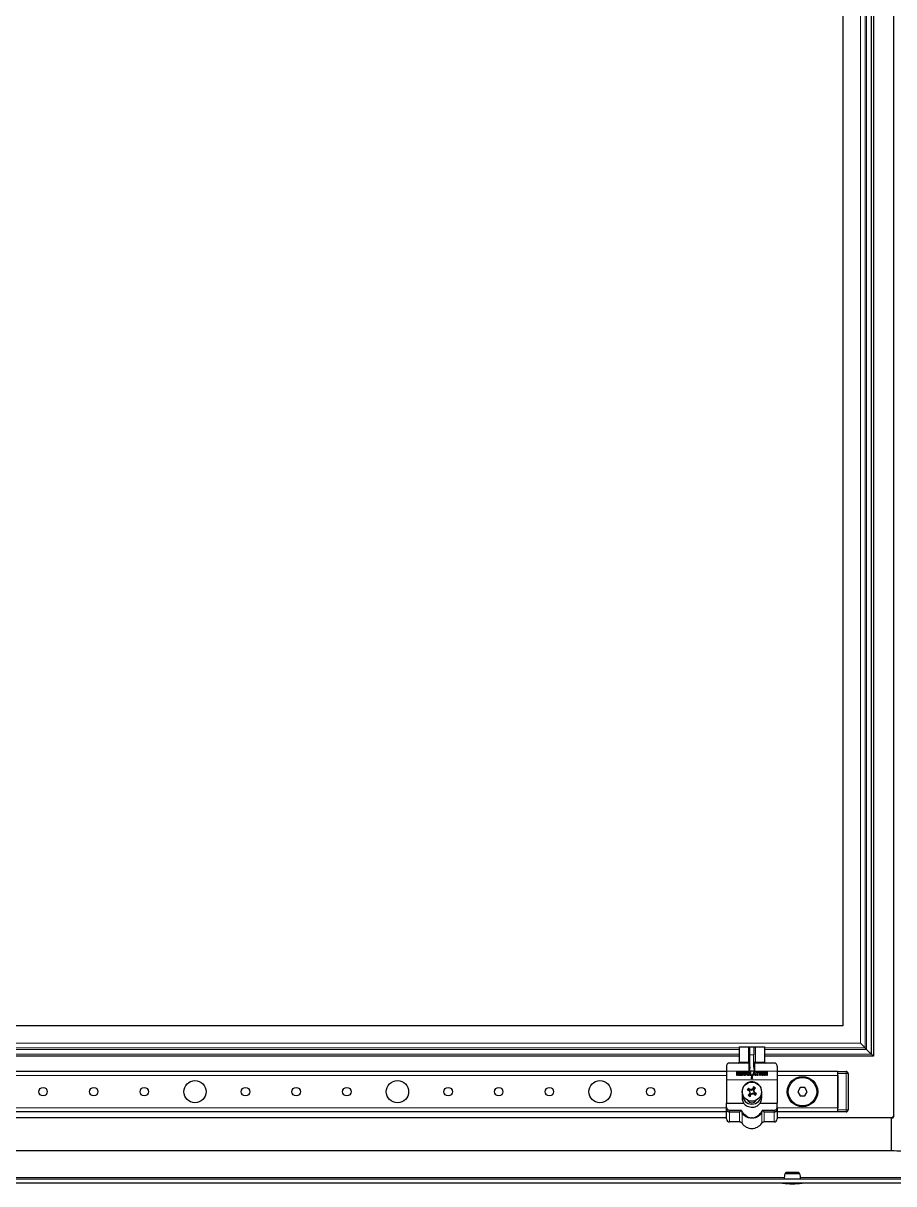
# Model space of a CAD drawing. Header units: millimetres. Extents: x -882 to 1974, y -616 to 978.
# Drawn here: x 1298 to 1728, y -375 to 199 of the extents above; entities that cross this region are included whole.
import ezdxf

# ---------------------------------------------------------------- set-up
doc = ezdxf.new("R2010")
doc.units = ezdxf.units.MM

msp = doc.modelspace()

# ---------------------------------------------------------------- linework, layer by layer
at = {"color": 7, "linetype": 'Continuous', "lineweight": 25}
for p, q in [((1727.87, 747.82), (1727.87, -341.18)), ((1717.87, 718.32), (1717.87, -311.68)), ((1702.87, 703.32), (1702.87, -296.68)), ((1702.87, -296.68), (862.87, -296.68)), ((1651.62, -307.03), (1651.62, -314.53)), ((1651.62, -307.03), (1656.15, -307.03)), ((1656.15, -307.03), (1656.87, -307.03)), ((1656.87, -307.03), (1658.87, -307.03)), ((1656.87, -311.03), (1656.87, -307.03)), ((1658.87, -307.03), (1658.87, -311.03)), ((1658.87, -307.03), (1659.6, -307.03)), ((1659.6, -307.03), (1664.12, -307.03)), ((1664.12, -307.03), (1664.12, -314.53)), ((1713.77, -307.58), (1711.47, -305.28)), ((1714.47, -308.28), (1713.77, -307.58)), ((1716.77, -310.58), (1714.47, -308.28)), ((1651.62, -311.68), (847.87, -311.68)), ((1656.37, -315.03), (1646.87, -315.03)), ((1656.87, -316.97), (1656.87, -311.03)), ((1658.87, -316.97), (1658.87, -311.03)), ((1668.87, -315.03), (1659.37, -315.03)), ((1717.87, -311.68), (1664.12, -311.68)), ((1717.87, -311.68), (1716.87, -310.68)), ((1645.37, -319.18), (865.37, -319.18)), ((1645.37, -316.53), (1645.37, -319.03)), ((1645.37, -319.03), (1645.37, -323.29)), ((1650.47, -321.05), (1650.47, -319.39)), ((1650.47, -319.39), (1651.22, -319.39)), ((1651.22, -319.65), (1650.73, -319.65)), ((1650.73, -319.65), (1650.73, -320.15)), ((1650.73, -320.15), (1651.32, -320.15)), ((1651.02, -320.42), (1650.73, -320.42)), ((1650.73, -320.42), (1650.73, -321.05)), ((1651.51, -321.13), (1651.02, -320.42)), ((1651.32, -320.42), (1651.73, -320.99)), ((1652.07, -321.16), (1652.07, -319.39)), ((1652.07, -319.39), (1653.14, -319.39)), ((1653.13, -319.65), (1652.34, -319.65)), ((1652.34, -319.65), (1652.34, -320.06)), ((1652.34, -320.06), (1653.08, -320.06)), ((1653.08, -320.32), (1652.34, -320.32)), ((1652.34, -320.32), (1652.34, -320.9)), ((1652.34, -320.9), (1653.13, -320.9)), ((1654.41, -320.22), (1654.9, -320.22)), ((1654.61, -320.49), (1654.41, -320.49)), ((1654.9, -320.22), (1654.9, -320.52)), ((1655.33, -320.57), (1655.33, -319.5)), ((1655.6, -319.5), (1655.6, -320.57)), ((1656.34, -320.56), (1656.34, -319.5)), ((1656.6, -319.5), (1656.6, -320.56)), ((1656.89, -321.18), (1656.89, -319.52)), ((1657.15, -319.52), (1657.15, -320.92)), ((1657.15, -320.92), (1657.95, -320.92)), ((1658.31, -321.01), (1658.89, -319.47)), ((1658.65, -320.85), (1658.56, -321.09)), ((1659.46, -320.85), (1658.65, -320.85)), ((1659.05, -319.71), (1658.74, -320.58)), ((1658.74, -320.58), (1659.37, -320.58)), ((1659.37, -320.58), (1659.05, -319.71)), ((1659.21, -319.49), (1659.8, -321.01)), ((1659.56, -321.09), (1659.46, -320.85)), ((1660.14, -319.39), (1661.26, -319.39)), ((1660.56, -319.65), (1660.14, -319.65)), ((1660.56, -321.12), (1660.56, -319.65)), ((1661.26, -319.65), (1660.87, -319.65)), ((1660.87, -319.65), (1660.87, -321.12)), ((1661.73, -321.05), (1661.73, -319.52)), ((1662, -319.52), (1662, -321.05)), ((1664.15, -321.05), (1664.15, -319.49)), ((1664.42, -319.44), (1665.23, -320.68)), ((1665.25, -321.07), (1664.42, -319.81)), ((1664.42, -319.81), (1664.42, -321.05)), ((1665.23, -320.68), (1665.23, -319.5)), ((1665.5, -319.5), (1665.5, -321.05)), ((1670.37, -316.53), (1670.37, -319.03)), ((1670.37, -319.03), (1670.37, -323.29)), ((1700.37, -319.18), (1670.37, -319.18)), ((1700.37, -319.18), (1704.37, -319.18)), ((1700.37, -320.18), (1700.37, -319.18)), ((1700.37, -338.18), (1700.37, -320.18)), ((1705.37, -320.18), (1705.37, -338.18)), ((1645.37, -323.29), (1645.37, -334.79)), ((1653.14, -321.16), (1652.07, -321.16)), ((1657.95, -321.18), (1656.89, -321.18)), ((1657.37, -322.39), (1657.87, -322.89)), ((1657.62, -322.39), (1657.37, -322.39)), ((1658.12, -321.39), (1657.62, -321.39)), ((1657.62, -321.39), (1657.62, -322.39)), ((1657.87, -322.89), (1658.37, -322.39)), ((1658.12, -322.39), (1658.12, -321.39)), ((1658.37, -322.39), (1658.12, -322.39)), ((1670.37, -323.29), (1670.37, -334.79)), ((1700.37, -321.18), (1700.37, -337.18)), ((1653.02, -329.18), (1653.02, -332.18)), ((1653.22, -330.68), (1653.02, -330.68)), ((1655.86, -328.23), (1655.55, -328.34)), ((1655.86, -328.23), (1656.19, -327.72)), ((1656.61, -328.49), (1655.86, -328.23)), ((1656.41, -330.87), (1656.09, -330.9)), ((1656.19, -327.72), (1656.16, -327.4)), ((1656.19, -327.72), (1656.73, -328.31)), ((1656.41, -330.87), (1657, -330.32)), ((1656.92, -331.2), (1656.41, -330.87)), ((1656.61, -328.49), (1656.45, -328.68)), ((1657.05, -329.36), (1656.61, -328.49)), ((1656.73, -328.31), (1656.84, -328.09)), ((1656.73, -328.31), (1657.7, -328.36)), ((1657, -330.32), (1656.78, -330.22)), ((1657.05, -329.36), (1656.81, -329.41)), ((1657.18, -330.44), (1656.92, -331.2)), ((1656.92, -331.2), (1657.03, -331.51)), ((1657, -330.32), (1657.05, -329.36)), ((1658.05, -330.01), (1657.18, -330.44)), ((1657.18, -330.44), (1657.37, -330.6)), ((1657.7, -328.36), (1657.65, -328.12)), ((1657.7, -328.36), (1658.56, -327.92)), ((1658.05, -330.01), (1658.1, -330.24)), ((1659.01, -330.06), (1658.05, -330.01)), ((1658.56, -327.92), (1658.38, -327.76)), ((1658.56, -327.92), (1658.82, -327.17)), ((1658.75, -328.04), (1658.7, -329.01)), ((1658.7, -329.01), (1658.93, -328.96)), ((1658.7, -329.01), (1659.13, -329.87)), ((1658.82, -327.17), (1658.72, -326.86)), ((1659.33, -327.5), (1658.75, -328.04)), ((1658.75, -328.04), (1658.97, -328.15)), ((1658.82, -327.17), (1659.33, -327.5)), ((1659.01, -330.06), (1658.91, -330.28)), ((1659.56, -330.64), (1659.01, -330.06)), ((1659.13, -329.87), (1659.29, -329.69)), ((1659.13, -329.87), (1659.89, -330.13)), ((1659.33, -327.5), (1659.66, -327.47)), ((1659.89, -330.13), (1659.56, -330.64)), ((1659.56, -330.64), (1659.59, -330.97)), ((1659.89, -330.13), (1660.2, -330.03)), ((1662.72, -330.68), (1662.52, -330.68)), ((1662.72, -332.18), (1662.72, -329.18)), ((1681.72, -327.18), (1680.56, -329.18)), ((1680.56, -329.18), (1681.72, -331.18)), ((1684.03, -327.18), (1681.72, -327.18)), ((1681.72, -331.18), (1684.03, -331.18)), ((1685.18, -329.18), (1684.03, -327.18)), ((1684.03, -331.18), (1685.18, -329.18)), ((1645.37, -336.93), (1645.37, -334.79)), ((1645.37, -334.79), (1653.78, -334.79)), ((1645.37, -337.84), (1645.37, -336.93)), ((1645.37, -342.63), (1645.37, -337.84)), ((1661.97, -334.79), (1670.37, -334.79)), ((1670.37, -336.93), (1670.37, -334.79)), ((1670.37, -336.93), (1670.37, -337.84)), ((1670.37, -337.84), (1670.37, -342.63)), ((1700.37, -339.18), (1700.37, -338.18)), ((1645.37, -342.18), (838.87, -342.18)), ((1645.37, -339.18), (865.37, -339.18)), ((1646.87, -338.32), (1652.39, -338.32)), ((1646.87, -339.22), (1651.78, -339.22)), ((1663.36, -338.32), (1668.87, -338.32)), ((1663.96, -339.22), (1668.87, -339.22)), ((1700.37, -339.18), (1670.37, -339.18)), ((1726.87, -342.18), (1670.37, -342.18)), ((1704.37, -339.18), (1700.37, -339.18)), ((1726.87, -358.18), (1726.87, -342.51)), ((1651.78, -344.13), (1646.87, -344.13)), ((1668.87, -344.13), (1663.96, -344.13)), ((838.87, -358.18), (1726.87, -358.18)), ((788.17, -372.18), (1777.57, -372.18)), ((1674.28, -369.57), (1677.87, -369.57)), ((1680.98, -369.18), (1674.77, -369.18)), ((1677.87, -369.57), (1681.46, -369.57)), ((788.17, -374.18), (1777.57, -374.18))]:
    msp.add_line(p, q, dxfattribs=at)
at = {"color": 8, "linetype": 'Continuous', "lineweight": 18}
for p, q in [((1716.77, 717.22), (1716.77, -310.58)), ((1716.87, 717.32), (1716.87, -310.68)), ((1711.47, 711.91), (1711.47, -305.28)), ((1713.77, 714.22), (1713.77, -307.58)), ((1714.47, 714.91), (1714.47, -308.28)), ((1651.62, -308.28), (851.28, -308.28)), ((1651.62, -307.58), (851.97, -307.58)), ((1711.47, -305.28), (854.28, -305.28)), ((1656.15, -314.53), (1656.15, -307.03)), ((1659.6, -307.03), (1659.6, -314.53)), ((1713.77, -307.58), (1664.12, -307.58)), ((1714.47, -308.28), (1664.12, -308.28)), ((1651.62, -310.68), (848.87, -310.68)), ((1651.62, -310.58), (848.97, -310.58)), ((1651.62, -314.53), (1656.15, -314.53)), ((1656.15, -314.53), (1656.87, -314.53)), ((1656.37, -319.03), (1656.37, -315.03)), ((1658.87, -311.03), (1656.87, -311.03)), ((1658.87, -314.53), (1659.6, -314.53)), ((1659.37, -315.03), (1659.37, -318.96)), ((1659.6, -314.53), (1664.12, -314.53)), ((1716.77, -310.58), (1664.12, -310.58)), ((1716.87, -310.68), (1664.12, -310.68)), ((1656.37, -319.03), (1645.37, -319.03)), ((1656.87, -319.03), (1656.87, -316.97)), ((1670.37, -319.03), (1656.87, -319.03)), ((1704.37, -320.18), (1700.37, -320.18)), ((1704.37, -319.18), (1704.37, -320.18)), ((1704.37, -338.18), (1704.37, -320.18)), ((1704.37, -320.18), (1705.37, -320.18)), ((1645.37, -321.18), (865.37, -321.18)), ((1670.37, -323.29), (1645.37, -323.29)), ((1700.37, -321.18), (1670.37, -321.18)), ((1645.37, -337.18), (865.37, -337.18)), ((1700.37, -337.18), (1670.37, -337.18)), ((1700.37, -338.18), (1704.37, -338.18)), ((1704.37, -338.18), (1704.37, -339.18)), ((1704.37, -338.18), (1705.37, -338.18)), ((1646.87, -338.32), (1646.87, -339.22)), ((1646.87, -339.22), (1646.87, -344.13)), ((1651.78, -344.13), (1651.78, -339.22)), ((1653.02, -339.82), (1653.02, -344.78)), ((1662.73, -344.78), (1662.73, -339.82)), ((1663.96, -339.22), (1663.96, -344.13)), ((1668.87, -339.22), (1668.87, -338.32)), ((1668.87, -344.13), (1668.87, -339.22)), ((1673.83, -371.58), (891.92, -371.58)), ((1777.27, -371.58), (1681.92, -371.58)), ((1673.01, -374.31), (1677.87, -374.31)), ((1673.12, -374.43), (1677.87, -374.43)), ((1677.87, -374.31), (1682.73, -374.31)), ((1677.87, -374.43), (1682.62, -374.43))]:
    msp.add_line(p, q, dxfattribs=at)
at = {"color": 8, "linetype": 'Continuous', "lineweight": 18, "flags": 128}
for points in [[(1656.15, -314.53), (1656.15, -314.63), (1656.14, -314.72), (1656.13, -314.81), (1656.11, -314.89), (1656.09, -314.95), (1656.06, -315), (1656.04, -315.02), (1656.01, -315.03)], [(1659.74, -315.03), (1659.71, -315.02), (1659.68, -315), (1659.66, -314.95), (1659.64, -314.89), (1659.62, -314.81), (1659.61, -314.72), (1659.6, -314.63), (1659.6, -314.53)]]:
    msp.add_lwpolyline(points, dxfattribs=at)
at = {"color": 7, "linetype": 'Continuous', "lineweight": 25}
for centre, radius in [((1382.87, -329.18), 5.5), ((1482.87, -329.18), 5.5), ((1582.87, -329.18), 5.5), ((1657.87, -329.18), 4.75), ((1682.87, -329.18), 7.5), ((1682.87, -329.18), 7), ((1307.87, -329.18), 2.1), ((1332.87, -329.18), 2.1), ((1357.87, -329.18), 2.1), ((1407.87, -329.18), 2.1), ((1432.87, -329.18), 2.1), ((1457.87, -329.18), 2.1), ((1507.87, -329.18), 2.1), ((1532.87, -329.18), 2.1), ((1557.87, -329.18), 2.1), ((1607.87, -329.18), 2.1), ((1632.87, -329.18), 2.1)]:
    msp.add_circle(centre, radius, dxfattribs=at)
for centre, radius, start, end in [((1651.12, -314.53), 0.5, 270, 0), ((1656.37, -314.53), 0.5, 270, 0), ((1659.37, -314.53), 0.5, 180, 270), ((1664.62, -314.53), 0.5, 180, 270), ((1704.37, -320.18), 1, 0, 90), ((1657.87, -330.68), 4.65, 180, 0), ((1718.59, -368.74), 74.88, 146.49192, 147.34858), ((1680.29, -263.87), 69.05, 249.00581, 249.80566), ((1704.77, -379.86), 69.05, 134.03485, 134.83469), ((1697.43, -268.46), 74.88, 236.49192, 237.34858), ((1607.2, -376.08), 69.05, 44.03485, 44.83469), ((1724.35, -295.42), 75.61, 206.09369, 206.71151), ((1732.33, -333.19), 75.61, 177.129, 177.74682), ((1653.86, -403.64), 75.61, 87.129, 87.74682), ((1592.56, -306.77), 69.05, 339.00581, 339.80566), ((1624.11, -262.7), 75.61, 296.09369, 296.71151), ((1691.64, -395.66), 75.61, 116.09369, 116.71151), ((1661.88, -254.73), 75.61, 267.129, 267.74682), ((1723.18, -351.6), 69.05, 159.00581, 159.80566), ((1618.32, -389.9), 74.88, 56.49192, 57.34858), ((1708.55, -282.29), 69.05, 224.03485, 224.83469), ((1583.42, -325.17), 75.61, 357.129, 357.74682), ((1591.39, -362.95), 75.61, 26.09369, 26.71151), ((1610.98, -278.51), 69.05, 314.03485, 314.83469), ((1635.46, -394.49), 69.05, 69.00581, 69.80566), ((1597.15, -289.63), 74.88, 326.49192, 327.34858), ((1657.87, -332.18), 2.5, 209.17639, 330.82361), ((1704.37, -338.18), 1, 270, 0), ((1646.87, -342.63), 1.5, 180, 270), ((1668.87, -342.63), 1.5, 270, 0), ((1651.78, -345.63), 1.5, 34.56043, 90), ((1657.87, -341.44), 5.9, 214.56043, 325.43957), ((1663.96, -345.63), 1.5, 90, 145.43957), ((1679.99, -371.92), 6.18, 157.63457, 182.46578), ((1674.77, -369.68), 0.5, 90, 166.61654), ((1680.98, -369.68), 0.5, 13.38346, 90), ((1675.75, -371.92), 6.18, 357.53422, 22.36543), ((1698.78, -374.25), 25.77, 179.86102, 180.13898), ((1673.14, -374.31), 0.126, 180, 263.97442), ((1677.87, -329.43), 45.25, 263.97442, 269.9984), ((1677.87, -329.43), 45.25, 270.0016, 276.02558), ((1682.61, -374.31), 0.126, 276.02558, 0), ((1656.97, -374.25), 25.77, 359.86102, 0.13898)]:
    msp.add_arc(centre, radius, start, end, dxfattribs=at)
msp.add_ellipse((17086.05, -319.03), major_axis=(15429.18, 0), ratio=0.000259, start_param=3.123591, end_param=3.141593, dxfattribs=at)
for points, knots in [([(1646.87, -315.03), (1646.87, -315.03), (1646.8, -315.03), (1646.45, -315.06), (1645.92, -315.29), (1645.45, -315.87), (1645.4, -316.34), (1645.37, -316.53)], [0, 0, 0, 0, 0.003231, 0.101221, 0.514725, 0.80586, 1, 1, 1, 1]), ([(1670.37, -316.53), (1670.35, -316.34), (1670.29, -315.87), (1669.82, -315.29), (1669.3, -315.06), (1668.94, -315.03), (1668.88, -315.03), (1668.87, -315.03)], [0, 0, 0, 0, 0.19414, 0.485275, 0.898779, 0.996769, 1, 1, 1, 1]), ([(1651.22, -319.39), (1651.3, -319.39), (1651.44, -319.4), (1651.55, -319.49), (1651.6, -319.52)], [0, 0, 0, 0, 0.559747, 1, 1, 1, 1]), ([(1651.42, -319.72), (1651.38, -319.69), (1651.33, -319.65), (1651.26, -319.65), (1651.22, -319.65)], [0, 0, 0, 0, 0.559136, 1, 1, 1, 1]), ([(1651.32, -320.15), (1651.34, -320.15), (1651.38, -320.14), (1651.41, -320.12), (1651.42, -320.11)], [0, 0, 0, 0, 0.5581742, 1, 1, 1, 1]), ([(1651.56, -320.32), (1651.52, -320.35), (1651.45, -320.4), (1651.36, -320.41), (1651.32, -320.42)], [0, 0, 0, 0, 0.56031, 1, 1, 1, 1]), ([(1651.5, -319.91), (1651.49, -319.87), (1651.49, -319.79), (1651.44, -319.74), (1651.42, -319.72)], [0, 0, 0, 0, 0.559692, 1, 1, 1, 1]), ([(1651.42, -320.11), (1651.44, -320.09), (1651.46, -320.06), (1651.49, -319.99), (1651.49, -319.94), (1651.5, -319.91)], [0, 0, 0, 0, 0.279917, 0.56006, 1, 1, 1, 1]), ([(1651.76, -319.91), (1651.75, -320), (1651.74, -320.17), (1651.62, -320.28), (1651.56, -320.32)], [0, 0, 0, 0, 0.5594568, 1, 1, 1, 1]), ([(1651.6, -319.52), (1651.65, -319.58), (1651.74, -319.7), (1651.76, -319.84), (1651.76, -319.91)], [0, 0, 0, 0, 0.5589475, 1, 1, 1, 1]), ([(1651.73, -320.99), (1651.74, -321), (1651.76, -321.02), (1651.76, -321.04), (1651.76, -321.05)], [0, 0, 0, 0, 0.5610793, 1, 1, 1, 1]), ([(1653.08, -320.06), (1653.1, -320.06), (1653.15, -320.06), (1653.2, -320.09), (1653.23, -320.14), (1653.24, -320.17), (1653.24, -320.19)], [0, 0, 0, 0, 0.280945, 0.559897, 0.779525, 1, 1, 1, 1]), ([(1653.24, -320.19), (1653.24, -320.21), (1653.23, -320.25), (1653.17, -320.31), (1653.12, -320.32), (1653.08, -320.32)], [0, 0, 0, 0, 0.281099, 0.559768, 1, 1, 1, 1]), ([(1653.29, -319.52), (1653.29, -319.54), (1653.28, -319.58), (1653.23, -319.64), (1653.17, -319.65), (1653.13, -319.65)], [0, 0, 0, 0, 0.2810527, 0.5596626, 1, 1, 1, 1]), ([(1653.13, -320.9), (1653.16, -320.9), (1653.2, -320.9), (1653.26, -320.93), (1653.28, -320.98), (1653.29, -321.01), (1653.29, -321.03)], [0, 0, 0, 0, 0.280912, 0.559714, 0.779499, 1, 1, 1, 1]), ([(1653.14, -319.39), (1653.16, -319.39), (1653.2, -319.39), (1653.26, -319.42), (1653.28, -319.47), (1653.29, -319.5), (1653.29, -319.52)], [0, 0, 0, 0, 0.280872, 0.559701, 0.779382, 1, 1, 1, 1]), ([(1653.29, -321.03), (1653.29, -321.05), (1653.28, -321.09), (1653.23, -321.15), (1653.17, -321.16), (1653.14, -321.16)], [0, 0, 0, 0, 0.2812138, 0.5599009, 1, 1, 1, 1]), ([(1653.63, -320.29), (1653.64, -320.15), (1653.65, -319.91), (1653.77, -319.7), (1653.83, -319.61)], [0, 0, 0, 0, 0.56034, 1, 1, 1, 1]), ([(1653.82, -320.89), (1653.76, -320.79), (1653.65, -320.6), (1653.64, -320.38), (1653.63, -320.29)], [0, 0, 0, 0, 0.559347, 1, 1, 1, 1]), ([(1654.35, -321.18), (1654.29, -321.18), (1654.17, -321.17), (1653.98, -321.08), (1653.88, -320.96), (1653.82, -320.89)], [0, 0, 0, 0, 0.280314, 0.560507, 1, 1, 1, 1]), ([(1653.83, -319.61), (1653.9, -319.53), (1654.04, -319.39), (1654.23, -319.37), (1654.32, -319.36)], [0, 0, 0, 0, 0.559217, 1, 1, 1, 1]), ([(1654.31, -319.62), (1654.27, -319.63), (1654.2, -319.64), (1654.07, -319.71), (1653.92, -319.92), (1653.9, -320.14), (1653.89, -320.29)], [0, 0, 0, 0, 0.1253317, 0.2506948, 0.5007376, 1, 1, 1, 1]), ([(1653.89, -320.29), (1653.9, -320.37), (1653.91, -320.52), (1653.98, -320.66), (1654.01, -320.71)], [0, 0, 0, 0, 0.55998, 1, 1, 1, 1]), ([(1654.01, -320.71), (1654.06, -320.78), (1654.14, -320.89), (1654.28, -320.91), (1654.34, -320.92)], [0, 0, 0, 0, 0.560858, 1, 1, 1, 1]), ([(1654.28, -320.36), (1654.28, -320.34), (1654.28, -320.3), (1654.31, -320.25), (1654.36, -320.23), (1654.39, -320.22), (1654.41, -320.22)], [0, 0, 0, 0, 0.280637, 0.55889, 0.779144, 1, 1, 1, 1]), ([(1654.41, -320.49), (1654.39, -320.49), (1654.35, -320.48), (1654.3, -320.45), (1654.28, -320.4), (1654.28, -320.37), (1654.28, -320.36)], [0, 0, 0, 0, 0.280664, 0.558735, 0.779002, 1, 1, 1, 1]), ([(1654.5, -319.67), (1654.47, -319.66), (1654.4, -319.63), (1654.34, -319.63), (1654.31, -319.62)], [0, 0, 0, 0, 0.5586335, 1, 1, 1, 1]), ([(1654.32, -319.36), (1654.39, -319.36), (1654.51, -319.37), (1654.62, -319.43), (1654.67, -319.45)], [0, 0, 0, 0, 0.560514, 1, 1, 1, 1]), ([(1654.34, -320.92), (1654.37, -320.92), (1654.43, -320.91), (1654.52, -320.86), (1654.56, -320.79), (1654.58, -320.75)], [0, 0, 0, 0, 0.281265, 0.561609, 1, 1, 1, 1]), ([(1654.6, -319.79), (1654.59, -319.76), (1654.56, -319.72), (1654.52, -319.69), (1654.5, -319.67)], [0, 0, 0, 0, 0.560467, 1, 1, 1, 1]), ([(1654.58, -320.75), (1654.59, -320.7), (1654.61, -320.62), (1654.61, -320.53), (1654.61, -320.49)], [0, 0, 0, 0, 0.559597, 1, 1, 1, 1]), ([(1654.71, -319.85), (1654.69, -319.84), (1654.64, -319.84), (1654.61, -319.8), (1654.6, -319.79)], [0, 0, 0, 0, 0.558039, 1, 1, 1, 1]), ([(1654.67, -319.45), (1654.7, -319.48), (1654.77, -319.54), (1654.81, -319.61), (1654.83, -319.64)], [0, 0, 0, 0, 0.559542, 1, 1, 1, 1]), ([(1654.9, -320.52), (1654.89, -320.64), (1654.88, -320.84), (1654.75, -320.99), (1654.69, -321.06)], [0, 0, 0, 0, 0.560493, 1, 1, 1, 1]), ([(1654.87, -319.72), (1654.86, -319.74), (1654.85, -319.78), (1654.81, -319.82), (1654.76, -319.84), (1654.73, -319.85), (1654.71, -319.85)], [0, 0, 0, 0, 0.277709, 0.558209, 0.77892, 1, 1, 1, 1]), ([(1654.83, -319.64), (1654.84, -319.65), (1654.86, -319.68), (1654.86, -319.71), (1654.87, -319.72)], [0, 0, 0, 0, 0.560691, 1, 1, 1, 1]), ([(1655.33, -319.5), (1655.33, -319.48), (1655.33, -319.44), (1655.36, -319.39), (1655.41, -319.36), (1655.44, -319.36), (1655.45, -319.36)], [0, 0, 0, 0, 0.2808487, 0.55949, 0.7791576, 1, 1, 1, 1]), ([(1655.55, -321.05), (1655.48, -320.97), (1655.35, -320.84), (1655.34, -320.66), (1655.33, -320.57)], [0, 0, 0, 0, 0.558332, 1, 1, 1, 1]), ([(1655.45, -319.36), (1655.47, -319.36), (1655.52, -319.36), (1655.57, -319.4), (1655.59, -319.45), (1655.6, -319.48), (1655.6, -319.5)], [0, 0, 0, 0, 0.28091, 0.559174, 0.779166, 1, 1, 1, 1]), ([(1655.6, -320.57), (1655.6, -320.63), (1655.61, -320.74), (1655.68, -320.81), (1655.72, -320.84)], [0, 0, 0, 0, 0.560313, 1, 1, 1, 1]), ([(1655.72, -320.84), (1655.76, -320.87), (1655.84, -320.92), (1655.93, -320.92), (1655.97, -320.92)], [0, 0, 0, 0, 0.559441, 1, 1, 1, 1]), ([(1655.97, -320.92), (1656.02, -320.91), (1656.13, -320.9), (1656.27, -320.82), (1656.33, -320.69), (1656.34, -320.6), (1656.34, -320.56)], [0, 0, 0, 0, 0.280935, 0.559487, 0.779245, 1, 1, 1, 1]), ([(1656.6, -320.56), (1656.6, -320.65), (1656.58, -320.84), (1656.42, -321.06), (1656.21, -321.16), (1656.06, -321.17), (1655.99, -321.18)], [0, 0, 0, 0, 0.280416, 0.558636, 0.778958, 1, 1, 1, 1]), ([(1656.34, -319.5), (1656.34, -319.48), (1656.34, -319.44), (1656.37, -319.39), (1656.41, -319.36), (1656.44, -319.36), (1656.46, -319.36)], [0, 0, 0, 0, 0.2809, 0.559498, 0.779148, 1, 1, 1, 1]), ([(1656.87, -316.97), (1656.84, -317.31), (1656.76, -318.01), (1656.5, -318.68), (1656.37, -319.03), (1656.37, -319.03)], [0, 0, 0, 0, 0.475461, 0.994056, 1, 1, 1, 1]), ([(1656.46, -319.36), (1656.48, -319.36), (1656.52, -319.36), (1656.58, -319.4), (1656.6, -319.45), (1656.6, -319.48), (1656.6, -319.5)], [0, 0, 0, 0, 0.280888, 0.559023, 0.779155, 1, 1, 1, 1]), ([(1656.89, -319.52), (1656.89, -319.5), (1656.89, -319.46), (1656.92, -319.41), (1656.97, -319.39), (1657, -319.39), (1657.01, -319.39)], [0, 0, 0, 0, 0.280912, 0.559405, 0.779108, 1, 1, 1, 1]), ([(1657.01, -319.39), (1657.03, -319.39), (1657.07, -319.39), (1657.13, -319.42), (1657.15, -319.47), (1657.15, -319.5), (1657.15, -319.52)], [0, 0, 0, 0, 0.2808126, 0.5590988, 0.7791702, 1, 1, 1, 1]), ([(1657.95, -320.92), (1657.97, -320.92), (1658.02, -320.92), (1658.07, -320.95), (1658.1, -321), (1658.1, -321.03), (1658.11, -321.05)], [0, 0, 0, 0, 0.2808549, 0.5597179, 0.7795181, 1, 1, 1, 1]), ([(1658.3, -321.06), (1658.31, -321.05), (1658.31, -321.03), (1658.31, -321.01), (1658.31, -321.01)], [0, 0, 0, 0, 0.559504, 1, 1, 1, 1]), ([(1659.37, -318.96), (1659.37, -318.96), (1659.37, -318.96), (1659.36, -318.96), (1659.35, -318.94), (1659.32, -318.86), (1659.19, -318.52), (1658.97, -317.89), (1658.91, -317.3), (1658.87, -316.97)], [0, 0, 0, 0, 0.00167, 0.003889, 0.009531, 0.034361, 0.132751, 0.526214, 1, 1, 1, 1]), ([(1658.89, -319.47), (1658.89, -319.45), (1658.91, -319.42), (1658.96, -319.37), (1659.01, -319.36), (1659.04, -319.36)], [0, 0, 0, 0, 0.281465, 0.561772, 1, 1, 1, 1]), ([(1659.04, -319.36), (1659.06, -319.36), (1659.1, -319.37), (1659.17, -319.41), (1659.2, -319.46), (1659.21, -319.49)], [0, 0, 0, 0, 0.281226, 0.561522, 1, 1, 1, 1]), ([(1659.8, -321.01), (1659.81, -321.02), (1659.81, -321.03), (1659.81, -321.05), (1659.81, -321.06)], [0, 0, 0, 0, 0.560081, 1, 1, 1, 1]), ([(1660.01, -319.52), (1660.01, -319.5), (1660.01, -319.46), (1660.05, -319.41), (1660.09, -319.39), (1660.13, -319.39), (1660.14, -319.39)], [0, 0, 0, 0, 0.280713, 0.558701, 0.779045, 1, 1, 1, 1]), ([(1660.14, -319.65), (1660.12, -319.65), (1660.08, -319.65), (1660.03, -319.61), (1660.01, -319.56), (1660.01, -319.53), (1660.01, -319.52)], [0, 0, 0, 0, 0.2807603, 0.5588212, 0.7789154, 1, 1, 1, 1]), ([(1661.26, -319.39), (1661.28, -319.39), (1661.33, -319.39), (1661.39, -319.41), (1661.42, -319.46), (1661.42, -319.5), (1661.42, -319.52)], [0, 0, 0, 0, 0.280951, 0.559967, 0.779431, 1, 1, 1, 1]), ([(1661.42, -319.52), (1661.42, -319.54), (1661.42, -319.58), (1661.36, -319.64), (1661.3, -319.65), (1661.26, -319.65)], [0, 0, 0, 0, 0.281019, 0.559679, 1, 1, 1, 1]), ([(1661.73, -319.52), (1661.73, -319.5), (1661.74, -319.46), (1661.76, -319.41), (1661.81, -319.39), (1661.84, -319.39), (1661.85, -319.39)], [0, 0, 0, 0, 0.280828, 0.559417, 0.779393, 1, 1, 1, 1]), ([(1661.85, -319.39), (1661.87, -319.39), (1661.91, -319.39), (1661.97, -319.42), (1661.99, -319.47), (1662, -319.5), (1662, -319.52)], [0, 0, 0, 0, 0.2807653, 0.5591779, 0.7791749, 1, 1, 1, 1]), ([(1662.45, -320.28), (1662.46, -320.16), (1662.47, -319.94), (1662.58, -319.74), (1662.62, -319.65)], [0, 0, 0, 0, 0.559914, 1, 1, 1, 1]), ([(1662.63, -320.9), (1662.57, -320.79), (1662.47, -320.6), (1662.46, -320.38), (1662.45, -320.28)], [0, 0, 0, 0, 0.559149, 1, 1, 1, 1]), ([(1662.62, -319.65), (1662.69, -319.56), (1662.81, -319.4), (1663.01, -319.37), (1663.1, -319.36)], [0, 0, 0, 0, 0.560137, 1, 1, 1, 1]), ([(1663.13, -321.18), (1663.07, -321.18), (1662.96, -321.17), (1662.78, -321.08), (1662.69, -320.97), (1662.63, -320.9)], [0, 0, 0, 0, 0.280367, 0.560574, 1, 1, 1, 1]), ([(1662.81, -319.83), (1662.78, -319.91), (1662.72, -320.06), (1662.72, -320.21), (1662.72, -320.28)], [0, 0, 0, 0, 0.5590754, 1, 1, 1, 1]), ([(1662.72, -320.28), (1662.72, -320.37), (1662.72, -320.52), (1662.79, -320.66), (1662.82, -320.72)], [0, 0, 0, 0, 0.560273, 1, 1, 1, 1]), ([(1663.1, -319.62), (1663.06, -319.63), (1663, -319.64), (1662.89, -319.71), (1662.84, -319.78), (1662.81, -319.83)], [0, 0, 0, 0, 0.279832, 0.559843, 1, 1, 1, 1]), ([(1662.82, -320.72), (1662.87, -320.78), (1662.94, -320.89), (1663.07, -320.91), (1663.13, -320.92)], [0, 0, 0, 0, 0.560567, 1, 1, 1, 1]), ([(1663.1, -319.36), (1663.16, -319.37), (1663.28, -319.37), (1663.48, -319.46), (1663.57, -319.58), (1663.63, -319.65)], [0, 0, 0, 0, 0.280496, 0.560765, 1, 1, 1, 1]), ([(1663.44, -319.83), (1663.39, -319.77), (1663.3, -319.65), (1663.16, -319.63), (1663.1, -319.62)], [0, 0, 0, 0, 0.559596, 1, 1, 1, 1]), ([(1663.13, -320.92), (1663.17, -320.92), (1663.24, -320.91), (1663.36, -320.85), (1663.42, -320.77), (1663.45, -320.72)], [0, 0, 0, 0, 0.280435, 0.560605, 1, 1, 1, 1]), ([(1663.64, -320.9), (1663.56, -320.99), (1663.43, -321.15), (1663.22, -321.17), (1663.13, -321.18)], [0, 0, 0, 0, 0.559137, 1, 1, 1, 1]), ([(1663.55, -320.28), (1663.55, -320.19), (1663.54, -320.03), (1663.47, -319.89), (1663.44, -319.83)], [0, 0, 0, 0, 0.560046, 1, 1, 1, 1]), ([(1663.45, -320.72), (1663.49, -320.64), (1663.55, -320.5), (1663.55, -320.35), (1663.55, -320.28)], [0, 0, 0, 0, 0.559133, 1, 1, 1, 1]), ([(1663.63, -319.65), (1663.69, -319.76), (1663.8, -319.96), (1663.81, -320.18), (1663.82, -320.28)], [0, 0, 0, 0, 0.559312, 1, 1, 1, 1]), ([(1663.82, -320.28), (1663.81, -320.4), (1663.8, -320.62), (1663.69, -320.82), (1663.64, -320.9)], [0, 0, 0, 0, 0.559865, 1, 1, 1, 1]), ([(1664.15, -319.49), (1664.15, -319.47), (1664.16, -319.43), (1664.18, -319.39), (1664.23, -319.36), (1664.26, -319.36), (1664.27, -319.36)], [0, 0, 0, 0, 0.280941, 0.559114, 0.779089, 1, 1, 1, 1]), ([(1664.27, -319.36), (1664.29, -319.36), (1664.32, -319.36), (1664.38, -319.39), (1664.41, -319.42), (1664.42, -319.44)], [0, 0, 0, 0, 0.2806376, 0.5608768, 1, 1, 1, 1]), ([(1665.23, -319.5), (1665.23, -319.48), (1665.24, -319.44), (1665.26, -319.39), (1665.31, -319.36), (1665.34, -319.36), (1665.35, -319.36)], [0, 0, 0, 0, 0.280888, 0.559482, 0.77927, 1, 1, 1, 1]), ([(1665.35, -319.36), (1665.37, -319.36), (1665.42, -319.36), (1665.47, -319.4), (1665.49, -319.45), (1665.5, -319.48), (1665.5, -319.5)], [0, 0, 0, 0, 0.280836, 0.55925, 0.779182, 1, 1, 1, 1]), ([(1650.59, -321.18), (1650.57, -321.18), (1650.53, -321.18), (1650.48, -321.14), (1650.47, -321.09), (1650.47, -321.06), (1650.47, -321.05)], [0, 0, 0, 0, 0.280437, 0.558281, 0.778899, 1, 1, 1, 1]), ([(1650.73, -321.05), (1650.73, -321.07), (1650.73, -321.11), (1650.69, -321.16), (1650.64, -321.18), (1650.6, -321.18), (1650.59, -321.18)], [0, 0, 0, 0, 0.280498, 0.558325, 0.778868, 1, 1, 1, 1]), ([(1651.61, -321.18), (1651.6, -321.18), (1651.58, -321.18), (1651.54, -321.16), (1651.52, -321.14), (1651.51, -321.13)], [0, 0, 0, 0, 0.28022, 0.561305, 1, 1, 1, 1]), ([(1651.76, -321.05), (1651.76, -321.07), (1651.75, -321.11), (1651.71, -321.16), (1651.66, -321.18), (1651.63, -321.18), (1651.61, -321.18)], [0, 0, 0, 0, 0.278138, 0.558544, 0.779161, 1, 1, 1, 1]), ([(1662.72, -329.18), (1662.68, -328.68), (1662.59, -327.67), (1661.82, -326.21), (1660.63, -325.09), (1659.16, -324.42), (1657.55, -324.25), (1655.95, -324.63), (1654.57, -325.51), (1653.58, -326.76), (1653.09, -328.05), (1653.04, -328.85), (1653.02, -329.18)], [0, 0, 0, 0, 0.108524, 0.217459, 0.318088, 0.417791, 0.519828, 0.622975, 0.725929, 0.827131, 0.926323, 1, 1, 1, 1]), ([(1654.69, -321.06), (1654.63, -321.1), (1654.53, -321.17), (1654.4, -321.18), (1654.35, -321.18)], [0, 0, 0, 0, 0.558998, 1, 1, 1, 1]), ([(1655.99, -321.18), (1655.9, -321.18), (1655.74, -321.18), (1655.61, -321.09), (1655.55, -321.05)], [0, 0, 0, 0, 0.55925, 1, 1, 1, 1]), ([(1658.11, -321.05), (1658.1, -321.07), (1658.1, -321.12), (1658.05, -321.18), (1657.99, -321.18), (1657.95, -321.18)], [0, 0, 0, 0, 0.2812663, 0.5600784, 1, 1, 1, 1]), ([(1658.43, -321.18), (1658.41, -321.18), (1658.37, -321.18), (1658.33, -321.14), (1658.31, -321.1), (1658.31, -321.07), (1658.3, -321.06)], [0, 0, 0, 0, 0.279579, 0.559194, 0.779582, 1, 1, 1, 1]), ([(1658.56, -321.09), (1658.55, -321.11), (1658.54, -321.14), (1658.5, -321.18), (1658.45, -321.18), (1658.43, -321.18)], [0, 0, 0, 0, 0.28077, 0.560807, 1, 1, 1, 1]), ([(1659.67, -321.18), (1659.65, -321.18), (1659.62, -321.18), (1659.58, -321.15), (1659.57, -321.11), (1659.56, -321.09)], [0, 0, 0, 0, 0.2806948, 0.5603349, 1, 1, 1, 1]), ([(1659.81, -321.06), (1659.81, -321.08), (1659.8, -321.12), (1659.76, -321.16), (1659.72, -321.18), (1659.68, -321.18), (1659.67, -321.18)], [0, 0, 0, 0, 0.278517, 0.558613, 0.779333, 1, 1, 1, 1]), ([(1660.7, -321.25), (1660.68, -321.25), (1660.64, -321.25), (1660.58, -321.22), (1660.56, -321.17), (1660.56, -321.13), (1660.56, -321.12)], [0, 0, 0, 0, 0.280822, 0.559059, 0.779094, 1, 1, 1, 1]), ([(1660.87, -321.12), (1660.87, -321.14), (1660.86, -321.19), (1660.8, -321.25), (1660.74, -321.25), (1660.7, -321.25)], [0, 0, 0, 0, 0.280801, 0.559621, 1, 1, 1, 1]), ([(1661.85, -321.18), (1661.83, -321.18), (1661.79, -321.18), (1661.75, -321.14), (1661.73, -321.09), (1661.73, -321.06), (1661.73, -321.05)], [0, 0, 0, 0, 0.280437, 0.558281, 0.778899, 1, 1, 1, 1]), ([(1662, -321.05), (1661.99, -321.07), (1661.99, -321.11), (1661.95, -321.16), (1661.9, -321.18), (1661.87, -321.18), (1661.85, -321.18)], [0, 0, 0, 0, 0.280518, 0.5583, 0.778735, 1, 1, 1, 1]), ([(1664.27, -321.18), (1664.25, -321.18), (1664.22, -321.18), (1664.16, -321.13), (1664.16, -321.08), (1664.15, -321.05)], [0, 0, 0, 0, 0.281503, 0.560294, 1, 1, 1, 1]), ([(1664.42, -321.05), (1664.42, -321.07), (1664.41, -321.11), (1664.38, -321.16), (1664.32, -321.18), (1664.29, -321.18), (1664.27, -321.18)], [0, 0, 0, 0, 0.280569, 0.558477, 0.77887, 1, 1, 1, 1]), ([(1665.38, -321.18), (1665.36, -321.18), (1665.33, -321.17), (1665.28, -321.13), (1665.27, -321.1), (1665.25, -321.07)], [0, 0, 0, 0, 0.278585, 0.558866, 1, 1, 1, 1]), ([(1665.5, -321.05), (1665.5, -321.07), (1665.49, -321.11), (1665.47, -321.16), (1665.42, -321.18), (1665.39, -321.18), (1665.38, -321.18)], [0, 0, 0, 0, 0.280953, 0.559391, 0.779073, 1, 1, 1, 1]), ([(1653.02, -332.18), (1653.11, -332.81), (1653.28, -334.08), (1653.75, -334.72), (1653.77, -334.77), (1653.78, -334.79)], [0, 0, 0, 0, 0.417668, 0.852903, 1, 1, 1, 1]), ([(1661.97, -334.79), (1662.02, -334.71), (1662.13, -334.54), (1662.65, -333.46), (1662.71, -332.48), (1662.72, -332.18)], [0, 0, 0, 0, 0.378823, 0.812228, 1, 1, 1, 1]), ([(1645.37, -336.93), (1645.39, -337.07), (1645.42, -337.35), (1645.66, -337.76), (1646.02, -338.09), (1646.44, -338.29), (1646.74, -338.31), (1646.87, -338.32)], [0, 0, 0, 0, 0.205683, 0.411346, 0.618649, 0.832339, 1, 1, 1, 1]), ([(1645.37, -337.84), (1645.37, -337.85), (1645.37, -337.95), (1645.41, -338.21), (1645.58, -338.58), (1645.92, -338.93), (1646.37, -339.17), (1646.7, -339.2), (1646.87, -339.22)], [0, 0, 0, 0, 0.017854, 0.141405, 0.356083, 0.570731, 0.785365, 1, 1, 1, 1]), ([(1661.97, -334.79), (1661.95, -334.82), (1661.91, -334.89), (1661.54, -335.39), (1660.89, -336.02), (1659.96, -336.61), (1658.81, -337), (1657.49, -337.08), (1656.14, -336.78), (1655.02, -336.16), (1654.28, -335.48), (1653.9, -334.98), (1653.79, -334.8), (1653.78, -334.79), (1653.78, -334.79)], [0, 0, 0, 0, 0.0885051, 0.1771377, 0.2628581, 0.3446937, 0.4304853, 0.5251934, 0.6256454, 0.7239113, 0.8124944, 0.894483, 0.9789968, 1, 1, 1, 1]), ([(1668.87, -338.32), (1669.04, -338.3), (1669.38, -338.27), (1669.82, -338.02), (1670.16, -337.66), (1670.35, -337.27), (1670.37, -337.03), (1670.37, -336.93)], [0, 0, 0, 0, 0.2129, 0.425707, 0.640613, 0.853382, 1, 1, 1, 1]), ([(1668.87, -339.22), (1669.04, -339.2), (1669.38, -339.17), (1669.83, -338.93), (1670.17, -338.58), (1670.34, -338.21), (1670.37, -337.95), (1670.37, -337.85), (1670.37, -337.84)], [0, 0, 0, 0, 0.214635, 0.429269, 0.643917, 0.858595, 0.982146, 1, 1, 1, 1]), ([(1651.78, -339.22), (1651.79, -339.21), (1651.81, -339.21), (1651.84, -339.21), (1651.9, -339.17), (1652.04, -339.02), (1652.2, -338.73), (1652.32, -338.47), (1652.39, -338.32)], [0, 0, 0, 0, 0.008383, 0.019125, 0.04457, 0.140638, 0.521171, 1, 1, 1, 1]), ([(1652.76, -338.56), (1652.74, -338.54), (1652.63, -338.45), (1652.5, -338.38), (1652.39, -338.32)], [0, 0, 0, 0, 0.161974, 1, 1, 1, 1]), ([(1652.76, -338.56), (1652.78, -338.71), (1652.83, -338.98), (1652.89, -339.33), (1652.93, -339.57), (1652.99, -339.73), (1653.02, -339.82)], [0, 0, 0, 0, 0.383006, 0.690448, 0.847653, 1, 1, 1, 1]), ([(1652.76, -338.56), (1653.06, -339.01), (1653.77, -340.12), (1655.16, -341.29), (1656.52, -342), (1657.32, -342.12), (1657.61, -342.17)], [0, 0, 0, 0, 0.255351, 0.615516, 0.86211, 1, 1, 1, 1]), ([(1653.02, -339.82), (1653.2, -340.04), (1653.72, -340.67), (1654.83, -341.46), (1656.23, -342.03), (1657.18, -342.13), (1657.61, -342.17)], [0, 0, 0, 0, 0.169618, 0.470039, 0.762685, 1, 1, 1, 1]), ([(1658.13, -342.17), (1658.03, -342.17), (1657.86, -342.18), (1657.69, -342.17), (1657.61, -342.17)], [0, 0, 0, 0, 0.558993, 1, 1, 1, 1]), ([(1658.13, -342.17), (1658.34, -342.14), (1659.07, -342.05), (1660.43, -341.4), (1661.9, -340.21), (1662.67, -339.04), (1662.99, -338.56)], [0, 0, 0, 0, 0.101651, 0.345128, 0.729048, 1, 1, 1, 1]), ([(1658.13, -342.17), (1658.56, -342.13), (1659.52, -342.03), (1660.92, -341.46), (1662.03, -340.67), (1662.54, -340.04), (1662.73, -339.82)], [0, 0, 0, 0, 0.237351, 0.529954, 0.830331, 1, 1, 1, 1]), ([(1662.73, -339.82), (1662.73, -339.81), (1662.73, -339.81), (1662.74, -339.79), (1662.75, -339.76), (1662.79, -339.67), (1662.86, -339.34), (1662.92, -338.97), (1662.97, -338.65), (1662.99, -338.56)], [0, 0, 0, 0, 0.003748, 0.008698, 0.018275, 0.054741, 0.199177, 0.774578, 1, 1, 1, 1]), ([(1663.36, -338.32), (1663.25, -338.37), (1663.12, -338.44), (1663.01, -338.54), (1662.99, -338.56)], [0, 0, 0, 0, 0.789403, 1, 1, 1, 1]), ([(1663.36, -338.32), (1663.38, -338.38), (1663.45, -338.52), (1663.54, -338.72), (1663.64, -338.89), (1663.71, -339), (1663.76, -339.08), (1663.81, -339.13), (1663.84, -339.16), (1663.87, -339.19), (1663.9, -339.2), (1663.93, -339.21), (1663.95, -339.21), (1663.96, -339.22), (1663.96, -339.22)], [0, 0, 0, 0, 0.193858, 0.459768, 0.637307, 0.756, 0.835565, 0.889145, 0.925488, 0.950425, 0.97632, 0.986721, 0.99531, 1, 1, 1, 1]), ([(1727.91, -341.18), (1727.89, -341.32), (1727.87, -341.56), (1727.73, -341.76), (1727.61, -341.85), (1727.56, -341.96), (1727.55, -342.03), (1727.53, -342.08), (1727.51, -342.12), (1727.49, -342.16), (1727.46, -342.2), (1727.41, -342.26), (1727.29, -342.32), (1727.1, -342.35), (1726.95, -342.35), (1726.87, -342.35)], [0, 0, 0, 0, 0.233411, 0.418546, 0.549351, 0.595026, 0.631329, 0.647111, 0.661994, 0.676639, 0.691742, 0.725563, 0.766794, 0.872627, 1, 1, 1, 1]), ([(1726.87, -358.18), (1728.6, -358.35), (1731.74, -358.65), (1736.07, -358.14), (1739.5, -356.71), (1741.71, -354.4), (1742.8, -351.63), (1743.12, -348.58), (1742.82, -345.02), (1742.21, -342.53), (1741.87, -341.18)], [0, 0, 0, 0, 0.176713, 0.320911, 0.440308, 0.54837, 0.6374, 0.738878, 0.858543, 1, 1, 1, 1]), ([(1727.87, -341.18), (1727.72, -341.41), (1727.46, -341.81), (1727.05, -342.07), (1726.87, -342.18)], [0, 0, 0, 0, 0.561561, 1, 1, 1, 1])]:
    msp.add_open_spline(points, degree=3, knots=knots, dxfattribs=at)

doc.saveas('drawing.dxf')
